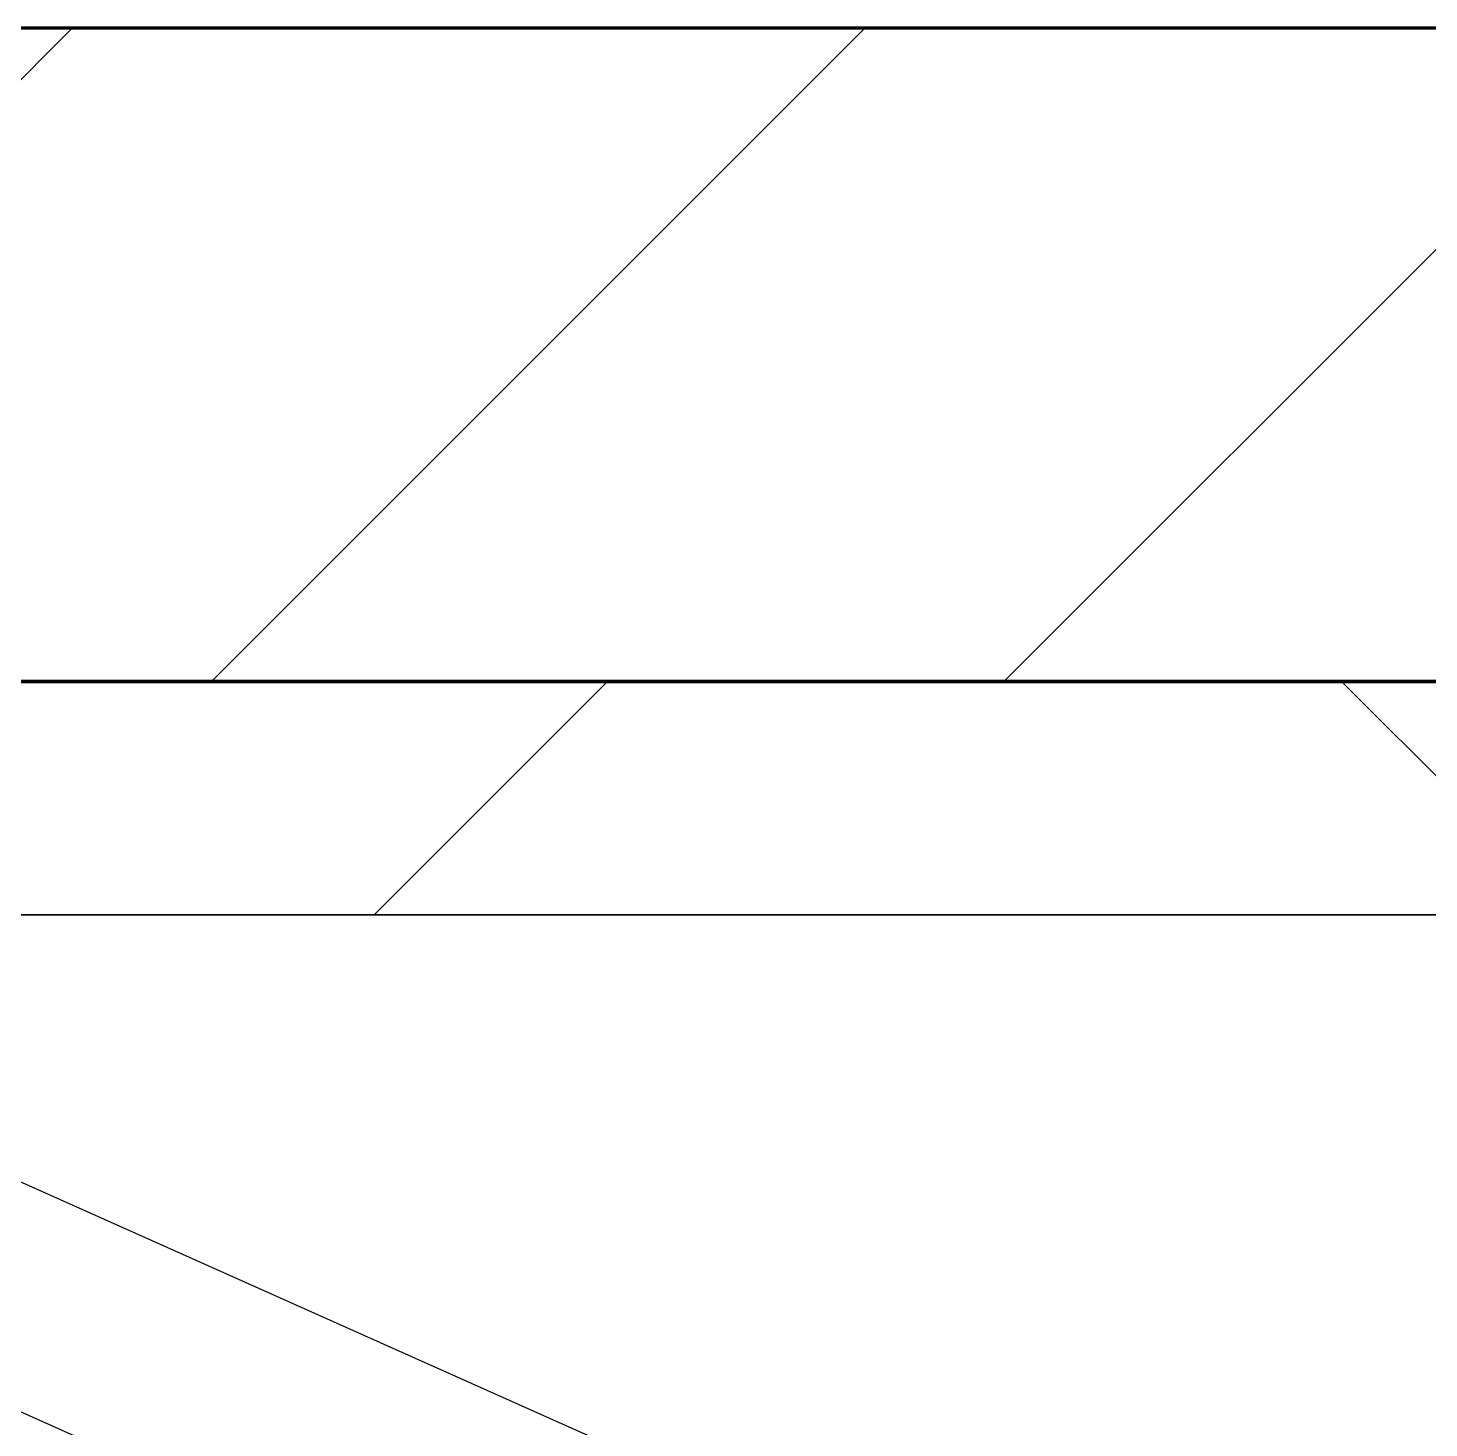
# Model space of a CAD drawing. Header units: millimetres. Extents: x -726012 to -647389, y -20772 to 18805.
# Drawn here: x -686873.9 to -686573.9, y 8459.1 to 8759 of the extents above; entities that cross this region are included whole.
import ezdxf
from ezdxf.xclip import XClip

# ---------------------------------------------------------------- set-up
doc = ezdxf.new("R2010")
doc.units = ezdxf.units.MM
doc.header["$XCLIPFRAME"] = 0
for name, color, linetype, lineweight in [('A-DOOR-E', 2, 'Continuous', 25), ('A-GLAZ-CURT', 2, 'Continuous', 9), ('A-WALL', 5, 'Continuous', 35), ('A-WALL-FNSH', 2, 'Continuous', 35), ('A-WALL-PATT', 1, 'Continuous', 35)]:
    doc.layers.add(name, color=color, linetype=linetype, lineweight=lineweight)
doc.layers.add('A11_ALU.SOLID SHEET', color=2, linetype='Continuous')

# ---------------------------------------------------------------- blocks, each defined once
blk = doc.blocks.new('DPA_AC-SG-PI - A2_1200x2000 mm-12189809-4233-01 ENLARGED MULTI-PURPOSE LEVEL - REFLECTED CEILING PLAN - SHEET 4')
at = {"layer": 'A-DOOR-E'}
for p, q in [((-556.64, 29.95), (511.63, -447.34)), ((493.28, -488.42), (-575, -11.13))]:
    blk.add_line(p, q, dxfattribs=at)
blk = doc.blocks.new('PPLS-PP19_Custom Tile Pattern - Custom Tile Pattern-V106-4233-01 ENLARGED MULTI-PURPOSE LEVEL - REFLECTED CEILING PLAN - SHEET 4')
at = {"layer": 'A-GLAZ-CURT'}
for p, q in [((-300, 0), (300, 0)), ((300, 0), (-300, 0)), ((195.99, 0), (213.31, 0)), ((213.31, 0), (195.99, 0)), ((230.06, 0), (300, 0)), ((-300, -50), (300, -50)), ((300, -50), (-300, -50))]:
    blk.add_line(p, q, dxfattribs=at)
for points, knots in [([(103.09, 0), (101.08, 0), (86.31, 0), (63.34, 0), (35.84, 0), (12, 0), (3.08, 0), (-1.67, 0), (-2.25, 0)], [-375.435014, -375.435014, -375.435014, -375.435014, -369.147452, -330.153101, -307.516438, -285.83788, -246.234814, -234.646884, -234.646884, -234.646884, -234.646884]), ([(136.44, 0), (121.66, 0), (86.93, 0), (51.16, 0), (31.18, 0)], [-106.750556, -106.750556, -106.750556, -106.750556, -59.610984, 0, 0, 0, 0]), ([(36.29, 0), (37.77, 0), (48.82, 0), (64.79, 0), (95.91, 0), (124.45, 0), (132.42, 0), (134.6, 0)], [-314.598523, -314.598523, -314.598523, -314.598523, -305.899624, -287.17622, -249.500363, -194.761443, -152.241002, -152.241002, -152.241002, -152.241002]), ([(168.37, 0), (167.68, 0), (162.47, 0), (147.02, 0), (113.27, 0), (90.4, 0), (82.66, 0)], [-543.375029, -543.375029, -543.375029, -543.375029, -530.793311, -458.593899, -401.860199, -373.890287, -373.890287, -373.890287, -373.890287]), ([(82.67, 0), (89.41, 0), (104.25, 0), (116.36, 0), (128.63, 0), (128.95, 0)], [-83.438764, -83.438764, -83.438764, -83.438764, -63.759246, -39.050993, -35.895543, -35.895543, -35.895543, -35.895543]), ([(114.39, 0), (114.2, 0), (112.08, 0), (105.42, 0), (92.43, 0), (87.45, 0), (82.7, 0)], [-8148.58938, -8148.58938, -8148.58938, -8148.58938, -8105.191388, -7723.759874, -7531.75727, -7139.145217, -7139.145217, -7139.145217, -7139.145217]), ([(82.75, 0), (85.19, 0), (86.45, 0), (92.51, 0), (94.33, 0)], [-3693.837557, -3693.837557, -3693.837557, -3693.837557, -3336.541051, -2783.776468, -2783.776468, -2783.776468, -2783.776468]), ([(83.74, 0), (84.1, 0), (102.43, 0), (120.63, 0), (138.28, 0), (138.53, 0)], [-347.429871, -347.429871, -347.429871, -347.429871, -346.313304, -291.370682, -290.5735, -290.5735, -290.5735, -290.5735]), ([(94.4, 0), (94.4, 0), (94.64, 0), (99.11, 0), (108.97, 0), (120.79, 0), (139.94, 0), (163.31, 0), (185.23, 0), (193.62, 0), (194.69, 0), (194.79, 0)], [-2348.345796, -2348.345796, -2348.345796, -2348.345796, -2310.419338, -2233.599744, -2052.234781, -1843.028543, -1530.39897, -1095.004608, -529.74427, -295.064701, -265.121568, -265.121568, -265.121568, -265.121568]), ([(129.02, 0), (129.02, 0), (124.41, 0), (122.35, 0), (114.96, 0), (108.04, 0), (103.09, 0)], [-35.386604, -35.386604, -35.386604, -35.386604, -31.430235, -22.807238, -15.488593, 0, 0, 0, 0]), ([(157.9, 0), (156.77, 0), (151.67, 0), (143.29, 0), (134.04, 0), (126.24, 0), (118.6, 0), (114.23, 0), (111.98, 0), (105.66, 0), (105.23, 0), (105.23, 0)], [-10292.955006, -10292.955006, -10292.955006, -10292.955006, -10098.273015, -9847.788484, -9677.714971, -9567.007022, -9453.21225, -9220.200448, -9012.77275, -8966.157302, -8929.495943, -8929.495943, -8929.495943, -8929.495943]), ([(105.26, 0), (105.52, 0), (111.01, 0), (112.65, 0), (113.59, 0)], [-8920.561005, -8920.561005, -8920.561005, -8920.561005, -8814.835624, -8577.462505, -8577.462505, -8577.462505, -8577.462505]), ([(128.58, 0), (128.8, 0), (130.16, 0), (139.26, 0), (152.67, 0), (161.24, 0), (162.19, 0), (162.75, 0)], [-633.326174, -633.326174, -633.326174, -633.326174, -627.736123, -618.981161, -602.094757, -592.980799, -581.414464, -581.414464, -581.414464, -581.414464]), ([(137.1, 0), (136, 0), (133.64, 0), (129.87, 0), (129.11, 0)], [-670.405967, -670.405967, -670.405967, -670.405967, -651.020627, -640.742133, -640.742133, -640.742133, -640.742133]), ([(193.8, 0), (193.33, 0), (190.11, 0), (183.13, 0), (171, 0), (161.95, 0), (161.28, 0), (158.35, 0), (157.85, 0), (157.77, 0)], [-11665.349007, -11665.349007, -11665.349007, -11665.349007, -11565.880756, -11105.624034, -10839.086983, -10768.332124, -10666.779182, -10580.760289, -10550.278881, -10550.278881, -10550.278881, -10550.278881]), ([(300, 0), (286.53, 0), (254.22, 0), (207.11, 0), (177.41, 0), (159.34, 0), (158.33, 0), (158.3, 0)], [-285.253232, -285.253232, -285.253232, -285.253232, -244.693688, -187.987675, -143.776725, -129.632772, -123.352749, -123.352749, -123.352749, -123.352749]), ([(159.07, 0), (159.13, 0), (160.84, 0), (165.21, 0), (174.15, 0), (185.98, 0), (208.82, 0), (219.42, 0), (230.06, 0)], [-115.643202, -115.643202, -115.643202, -115.643202, -114.681583, -87.660824, -65.295536, -41.623857, -24.459831, 0, 0, 0, 0]), ([(162.75, 0), (165.4, 0), (170.91, 0), (172.61, 0), (172.61, 0)], [-111.264224, -111.264224, -111.264224, -111.264224, -56.742688, -19.085662, -19.085662, -19.085662, -19.085662]), ([(247.1, 0), (246.76, 0), (245.04, 0), (238.34, 0), (226.56, 0), (221.1, 0), (200.27, 0), (182.99, 0), (174.27, 0), (169.67, 0), (168.99, 0)], [-9649.085549, -9649.085549, -9649.085549, -9649.085549, -9581.591397, -9406.094246, -9221.510254, -9016.44624, -8717.832359, -8253.978395, -8152.463617, -8069.855175, -8069.855175, -8069.855175, -8069.855175]), ([(215.22, 0), (214.62, 0), (210.55, 0), (203.98, 0), (187.54, 0), (175.3, 0), (169.49, 0)], [-203.825446, -203.825446, -203.825446, -203.825446, -198.527383, -184.406837, -162.427601, -142.916156, -142.916156, -142.916156, -142.916156]), ([(171.51, 0), (176.48, 0), (193.23, 0), (201.73, 0), (208.81, 0), (213.9, 0), (241.96, 0), (266.73, 0), (281.71, 0), (291.71, 0), (296.52, 0), (297.86, 0), (298.09, 0)], [-7971.819559, -7971.819559, -7971.819559, -7971.819559, -7784.112253, -7606.717214, -7289.299508, -7042.621073, -6582.165592, -6068.460911, -5766.029927, -5566.724884, -5280.360606, -5199.253518, -5199.253518, -5199.253518, -5199.253518]), ([(172.07, 0), (177.66, 0), (187.87, 0), (201.08, 0), (207.47, 0), (213.96, 0), (215.11, 0)], [-255.364076, -255.364076, -255.364076, -255.364076, -237.955587, -223.92608, -215.862851, -208.75215, -208.75215, -208.75215, -208.75215]), ([(300, 0), (288.22, 0), (262, 0), (230.43, 0), (219.94, 0), (219.02, 0)], [-12528.858583, -12528.858583, -12528.858583, -12528.858583, -11905.454923, -11162.864862, -10856.732305, -10856.732305, -10856.732305, -10856.732305]), ([(219.9, 0), (220.86, 0), (227.84, 0), (242.06, 0), (246.54, 0), (246.96, 0)], [-10670.940496, -10670.940496, -10670.940496, -10670.940496, -10511.382485, -9925.173265, -9834.877357, -9834.877357, -9834.877357, -9834.877357]), ([(284.76, 0), (284.76, 0), (285.09, 0), (287.47, 0), (293.59, 0), (297.76, 0), (300, 0)], [-4110.630118, -4110.630118, -4110.630118, -4110.630118, -4053.389046, -3959.664717, -3862.421465, -3746.95702, -3746.95702, -3746.95702, -3746.95702]), ([(297.38, 0), (295.84, 0), (292.6, 0), (288.17, 0), (287.65, 0)], [-4803.172655, -4803.172655, -4803.172655, -4803.172655, -4358.271401, -4296.235039, -4296.235039, -4296.235039, -4296.235039])]:
    blk.add_open_spline(points, degree=3, knots=knots, dxfattribs=at)
for points in [[(168.74, 0), (168.74, 0), (169.81, 0), (171.51, 0)], [(195.11, 0), (194.91, 0), (194.44, 0), (193.8, 0)], [(287.13, 0), (286.07, 0), (285.18, 0), (284.87, 0)]]:
    blk.add_open_spline(points, degree=3, dxfattribs=at)
blk = doc.blocks.new('PPLS-PP19_Custom Tile Pattern - Custom Tile Pattern-V107-4233-01 ENLARGED MULTI-PURPOSE LEVEL - REFLECTED CEILING PLAN - SHEET 4')
at = {"layer": 'A-GLAZ-CURT'}
for p, q in [((-300, 0), (-78.98, 0)), ((-78.98, 0), (-300, 0)), ((-293.07, 0), (-275.75, 0)), ((-275.75, 0), (-293.07, 0)), ((-222.32, 0), (-205, 0)), ((-205, 0), (-222.32, 0)), ((-300, -50), (32.93, -50)), ((32.93, -50), (-300, -50))]:
    blk.add_line(p, q, dxfattribs=at)
at = {"layer": 'A-GLAZ-CURT', "flags": 128}
for points in [[(-300, 0), (-291.56, 0), (-283.3, 0), (-275.2, 0), (-267.26, 0), (-259.45, 0), (-251.77, 0), (-244.2, 0), (-236.74, 0), (-229.36, 0), (-222.06, 0), (-214.83, 0), (-207.71, 0), (-200.76, 0), (-194.02, 0), (-187.54, 0), (-181.38, 0), (-175.68, 0)], [(-202.58, 0), (-209.04, 0), (-215.73, 0), (-222.63, 0), (-229.72, 0), (-236.97, 0), (-244.39, 0), (-251.96, 0), (-259.67, 0), (-267.51, 0), (-275.48, 0), (-283.55, 0), (-291.73, 0), (-300, 0)]]:
    blk.add_lwpolyline(points, dxfattribs=at)
at = {"layer": 'A-GLAZ-CURT'}
for points, knots in [([(-300, 0), (-284.65, 0), (-236.57, 0), (-198.77, 0), (-175.84, 0), (-175.67, 0)], [-5323.127839, -5323.127839, -5323.127839, -5323.127839, -4502.809032, -2700.551212, -2687.127612, -2687.127612, -2687.127612, -2687.127612]), ([(-175.68, 0), (-187.79, 0), (-220.47, 0), (-262.56, 0), (-294.48, 0), (-300, 0)], [-16038.635058, -16038.635058, -16038.635058, -16038.635058, -15131.813646, -13729.592194, -13439.944408, -13439.944408, -13439.944408, -13439.944408]), ([(-137.88, 0), (-140.56, 0), (-147.66, 0), (-147.69, 0), (-158.72, 0), (-174.02, 0), (-185.59, 0), (-209.77, 0), (-232.01, 0), (-255.22, 0), (-262.59, 0), (-264.9, 0), (-265.4, 0)], [-3187.727384, -3187.727384, -3187.727384, -3187.727384, -2919.378265, -2477.344047, -2237.412286, -2029.680487, -1755.085331, -1400.429864, -858.079193, -543.655514, -208.940337, 0, 0, 0, 0]), ([(-258.6, 0), (-257.91, 0), (-254.26, 0), (-241.25, 0), (-225.99, 0), (-213.1, 0), (-200.2, 0), (-188.35, 0), (-179.51, 0), (-175.68, 0)], [-5722.54675, -5722.54675, -5722.54675, -5722.54675, -5657.471696, -5413.335975, -5017.494783, -4832.723979, -4666.091899, -4349.945572, -4148.338626, -4148.338626, -4148.338626, -4148.338626]), ([(-175.68, 0), (-176.54, 0), (-183.67, 0), (-199.46, 0), (-216.65, 0), (-231.26, 0), (-233.46, 0), (-234, 0)], [-1810.231953, -1810.231953, -1810.231953, -1810.231953, -1763.376603, -1422.553702, -978.033455, -846.069444, -682.911962, -682.911962, -682.911962, -682.911962]), ([(-233.49, 0), (-233.44, 0), (-232.38, 0), (-230.74, 0), (-225.3, 0), (-223.63, 0)], [-455.274641, -455.274641, -455.274641, -455.274641, -440.605512, -119.536984, 0, 0, 0, 0]), ([(-223.63, 0), (-219.39, 0), (-206.17, 0), (-190.35, 0), (-179, 0), (-175.68, 0)], [-5463.295695, -5463.295695, -5463.295695, -5463.295695, -5161.076232, -4739.070012, -4565.986108, -4565.986108, -4565.986108, -4565.986108])]:
    blk.add_open_spline(points, degree=3, knots=knots, dxfattribs=at)
blk = doc.blocks.new('*U892')
at = {"layer": 'A-GLAZ-CURT', "rotation": 180}
for name, p in [('PPLS-PP19_Custom Tile Pattern - Custom Tile Pattern-V107-4233-01 ENLARGED MULTI-PURPOSE LEVEL - REFLECTED CEILING PLAN - SHEET 4', (-10800, 16110.41)), ('PPLS-PP19_Custom Tile Pattern - Custom Tile Pattern-V106-4233-01 ENLARGED MULTI-PURPOSE LEVEL - REFLECTED CEILING PLAN - SHEET 4', (-10200, 16110.41))]:
    blk.add_blockref(name, p, dxfattribs=at)
blk = doc.blocks.new('*U1309')
blk.add_lwpolyline([(21173.36, -580), (28210, -580), (28210, -6849.96), (45954.15, -6849.96), (45954.15, 600), (82995.06, 600), (83086.47, 650), (90052, 650), (90392, 990), (103159.16, 990), (103159.16, 4990), (21173.36, 4990), (21173.36, 3485.45), (21203.36, 3485.45), (21203.36, 925.54), (21173.36, 925.54), (21173.36, -580)])

msp = doc.modelspace()

# ---------------------------------------------------------------- hatches: boundary and pattern name
at = {"layer": 'A-WALL-PATT', "lineweight": 9}
h = msp.add_hatch(dxfattribs=at)
h.set_pattern_fill('FP_2', color=256, style=0, pattern_type=2)
h.set_pattern_definition([(45, (0, 0), (-84.852814, 84.852814), [])])
h.paths.add_polyline_path([(-653287.78, 8619.02), (-652194.48, 8619.02), (-652194.48, 8759.02), (-722165.55, 8759.02), (-722165.55, 8619.02), (-719625.62, 8619.02), (-719676.02, 8641.53), (-719679.79, 8639.36), (-719684.96, 8639.36), (-719691.03, 8644.02), (-719692.03, 8648.69), (-719757.37, 8677.88), (-719739.02, 8718.97), (-719515.31, 8619.02), (-716025.62, 8619.02), (-716076.02, 8641.53), (-716079.79, 8639.36), (-716084.96, 8639.36), (-716091.03, 8644.02), (-716092.03, 8648.69), (-716157.37, 8677.88), (-716139.02, 8718.97), (-715915.31, 8619.02), (-712425.62, 8619.02), (-712476.02, 8641.53), (-712479.79, 8639.36), (-712484.96, 8639.36), (-712491.03, 8644.02), (-712492.03, 8648.69), (-712557.37, 8677.88), (-712539.02, 8718.97), (-712315.31, 8619.02), (-708825.62, 8619.02), (-708876.02, 8641.53), (-708879.79, 8639.36), (-708884.96, 8639.36), (-708891.03, 8644.02), (-708892.03, 8648.69), (-708957.37, 8677.88), (-708939.02, 8718.97), (-708715.31, 8619.02), (-705225.62, 8619.02), (-705276.02, 8641.53), (-705279.79, 8639.36), (-705284.96, 8639.36), (-705291.03, 8644.02), (-705292.03, 8648.69), (-705357.37, 8677.88), (-705339.02, 8718.97), (-705115.31, 8619.02), (-701625.62, 8619.02), (-701676.02, 8641.53), (-701679.79, 8639.36), (-701684.96, 8639.36), (-701691.03, 8644.02), (-701692.03, 8648.69), (-701757.37, 8677.88), (-701739.02, 8718.97), (-701515.31, 8619.02), (-698025.62, 8619.02), (-698076.02, 8641.53), (-698079.79, 8639.36), (-698084.96, 8639.36), (-698091.03, 8644.02), (-698092.03, 8648.69), (-698157.37, 8677.88), (-698139.02, 8718.97), (-697915.31, 8619.02), (-694425.62, 8619.02), (-694476.02, 8641.53), (-694479.79, 8639.36), (-694484.96, 8639.36), (-694491.03, 8644.02), (-694492.03, 8648.69), (-694557.37, 8677.88), (-694539.02, 8718.97), (-694315.31, 8619.02), (-690825.62, 8619.02), (-690876.02, 8641.53), (-690879.79, 8639.36), (-690884.96, 8639.36), (-690891.03, 8644.02), (-690892.03, 8648.69), (-690957.37, 8677.88), (-690939.02, 8718.97), (-690715.31, 8619.02), (-687225.62, 8619.02), (-687276.02, 8641.53), (-687279.79, 8639.36), (-687284.96, 8639.36), (-687291.03, 8644.02), (-687292.03, 8648.69), (-687357.37, 8677.88), (-687339.02, 8718.97), (-687115.31, 8619.02), (-683626.8, 8619.54), (-683676.02, 8641.53), (-683679.79, 8639.36), (-683684.96, 8639.36), (-683691.03, 8644.02), (-683692.03, 8648.69), (-683757.37, 8677.88), (-683739.02, 8718.97), (-683515.31, 8619.02), (-680025.62, 8619.02), (-680076.02, 8641.53), (-680079.79, 8639.36), (-680084.96, 8639.36), (-680091.03, 8644.02), (-680092.03, 8648.69), (-680157.37, 8677.88), (-680139.02, 8718.97), (-679915.31, 8619.02), (-676425.62, 8619.02), (-676476.02, 8641.53), (-676479.79, 8639.36), (-676484.96, 8639.36), (-676491.03, 8644.02), (-676492.03, 8648.69), (-676557.37, 8677.88), (-676539.02, 8718.97), (-676315.31, 8619.02), (-672825.62, 8619.02), (-672876.02, 8641.53), (-672879.79, 8639.36), (-672884.96, 8639.36), (-672891.03, 8644.02), (-672892.03, 8648.69), (-672957.37, 8677.88), (-672939.02, 8718.97), (-672715.31, 8619.02), (-669225.62, 8619.02), (-669276.02, 8641.53), (-669279.79, 8639.36), (-669284.96, 8639.36), (-669291.03, 8644.02), (-669292.03, 8648.69), (-669357.37, 8677.88), (-669339.02, 8718.97), (-669115.31, 8619.02), (-665625.62, 8619.02), (-665676.02, 8641.53), (-665679.79, 8639.36), (-665684.96, 8639.36), (-665691.03, 8644.02), (-665692.03, 8648.69), (-665757.37, 8677.88), (-665739.02, 8718.97), (-665515.31, 8619.02), (-662025.62, 8619.02), (-662076.02, 8641.53), (-662079.79, 8639.36), (-662084.96, 8639.36), (-662091.03, 8644.02), (-662092.03, 8648.69), (-662157.37, 8677.88), (-662139.02, 8718.97), (-661915.31, 8619.02), (-658425.62, 8619.02), (-658476.02, 8641.53), (-658480.95, 8639.36), (-658484.96, 8639.36), (-658491.03, 8644.02), (-658492.03, 8648.69), (-658557.37, 8677.88), (-658539.02, 8718.97), (-658315.31, 8619.02), (-654825.62, 8619.02), (-654876.02, 8641.53), (-654879.79, 8639.36), (-654884.96, 8639.36), (-654891.03, 8644.02), (-654892.03, 8648.69), (-654957.37, 8677.88), (-654939.02, 8718.97), (-654715.31, 8619.02), (-653356.11, 8619.02)])
h = msp.add_hatch(dxfattribs=at)
h.set_pattern_fill('FP_3', color=256, style=0, pattern_type=2)
h.set_pattern_definition([(45, (0, 0), (-212.13203, 212.13203), []), (135, (0, 0), (-212.13203, -212.13203), [])])
h.paths.add_polyline_path([(-652194.48, 8569.02), (-652194.48, 8619.02), (-654715.31, 8619.02), (-654603.39, 8569.02), (-652262.82, 8569.02)])
h.paths.add_polyline_path([(-655132.72, 8569.02), (-654713.71, 8569.02), (-654825.62, 8619.02), (-658315.31, 8619.02), (-658203.39, 8569.02), (-655201.05, 8569.02)])
h.paths.add_polyline_path([(-658344.29, 8569.02), (-658313.71, 8569.02), (-658425.62, 8619.02), (-661915.31, 8619.02), (-661803.39, 8569.02), (-658412.62, 8569.02)])
h.paths.add_polyline_path([(-662444.15, 8569.02), (-661913.71, 8569.02), (-662025.62, 8619.02), (-665515.31, 8619.02), (-665403.39, 8569.02), (-662512.48, 8569.02)])
h.paths.add_polyline_path([(-665782.37, 8569.02), (-665513.71, 8569.02), (-665625.62, 8619.02), (-669115.31, 8619.02), (-669003.39, 8569.02), (-665860.71, 8569.02)])
h.paths.add_polyline_path([(-670712.22, 8569.02), (-669113.71, 8569.02), (-669225.62, 8619.02), (-672715.31, 8619.02), (-672603.39, 8569.02), (-670780.55, 8569.02)])
h.paths.add_polyline_path([(-672967.14, 8569.02), (-672713.71, 8569.02), (-672825.62, 8619.02), (-676315.31, 8619.02), (-676203.39, 8569.02), (-672982.37, 8569.02)])
h.paths.add_polyline_path([(-676313.71, 8569.02), (-676425.62, 8619.02), (-679915.31, 8619.02), (-679803.39, 8569.02), (-676315.37, 8569.02)])
h.paths.add_polyline_path([(-679913.71, 8569.02), (-680025.62, 8619.02), (-683515.31, 8619.02), (-683403.39, 8569.02), (-679936.92, 8569.02)])
h.paths.add_polyline_path([(-685676.73, 8569.02), (-683513.71, 8569.02), (-683626.8, 8619.02), (-687115.31, 8619.02), (-687003.39, 8569.02), (-685745.06, 8569.02)])
h.paths.add_polyline_path([(-687113.71, 8569.02), (-687225.62, 8619.02), (-690715.31, 8619.02), (-690603.39, 8569.02), (-687180.02, 8569.02)])
h.paths.add_polyline_path([(-690713.71, 8569.02), (-690825.62, 8619.02), (-694315.31, 8619.02), (-694203.39, 8569.02), (-690733.24, 8569.02)])
h.paths.add_polyline_path([(-700582.37, 8569.02), (-697913.71, 8569.02), (-698025.62, 8619.02), (-701515.31, 8619.02), (-701403.39, 8569.02), (-700709.58, 8569.02)])
h.paths.add_polyline_path([(-694313.71, 8569.02), (-694425.62, 8619.02), (-697915.31, 8619.02), (-697803.39, 8569.02), (-694354.78, 8569.02)])
h.paths.add_polyline_path([(-701513.71, 8569.02), (-701625.62, 8619.02), (-705115.31, 8619.02), (-705003.39, 8569.02), (-701529.55, 8569.02)])
h.paths.add_polyline_path([(-707132.7, 8569.02), (-705113.71, 8569.02), (-705225.62, 8619.02), (-708715.31, 8619.02), (-708603.39, 8569.02), (-707269.37, 8569.02)])
h.paths.add_polyline_path([(-708713.71, 8569.02), (-708825.62, 8619.02), (-712315.31, 8619.02), (-712203.39, 8569.02), (-708772.65, 8569.02)])
h.paths.add_polyline_path([(-712582.37, 8569.02), (-712313.71, 8569.02), (-712425.62, 8619.02), (-715915.31, 8619.02), (-715803.39, 8569.02), (-712599.19, 8569.02)])
h.paths.add_polyline_path([(-721277.24, 8569.02), (-719513.71, 8569.02), (-719625.62, 8619.02), (-722165.55, 8619.02), (-722165.55, 8569.02), (-721345.58, 8569.02)])
h.paths.add_polyline_path([(-717519.03, 8569.02), (-715913.71, 8569.02), (-716025.62, 8619.02), (-719515.31, 8619.02), (-719403.39, 8569.02), (-717587.36, 8569.02)])

# ---------------------------------------------------------------- linework, layer by layer
at = {"layer": 'A-WALL', "color": 7, "lineweight": 70}
for p, q in [((-687382.37, 8759.02), (-686182.37, 8759.02)), ((-686182.37, 8619.02), (-687115.31, 8619.02)), ((-687115.31, 8619.02), (-686182.37, 8619.02))]:
    msp.add_line(p, q, dxfattribs=at)
at = {"layer": 'A-WALL-FNSH', "color": 250}
msp.add_line((-686182.37, 8569.02), (-687003.39, 8569.02), dxfattribs=at)

# ---------------------------------------------------------------- block references
msp.add_blockref('*U892', (-676282.37, -7541.39))
at = {"layer": 'A-DOOR-E'}
msp.add_blockref('DPA_AC-SG-PI - A2_1200x2000 mm-12189809-4233-01 ENLARGED MULTI-PURPOSE LEVEL - REFLECTED CEILING PLAN - SHEET 4', (-686782.37, 8689.02), dxfattribs=at)

# ---------------------------------------------------------------- next in the draw order: block references
at = {"layer": 'A11_ALU.SOLID SHEET'}
ref = msp.add_blockref('*U1309', (-744682.37, 3579.02), dxfattribs=at)
XClip(ref).set_block_clipping_path([(22516.8245944298, -23612.0000696909), (92487.8891097467, 7199.9972603897)])

doc.saveas('drawing.dxf')
